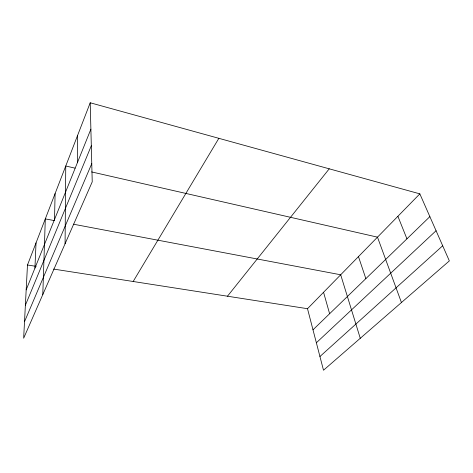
<?xml version="1.0" encoding="UTF-8"?>
<svg xmlns="http://www.w3.org/2000/svg" width="473" height="473" viewBox="0 0 473 473"><rect width="100%" height="100%" fill="white"/><g stroke="black" fill="none" stroke-linecap="round" stroke-linejoin="round"><path stroke-width="0.71" d="M65.073 243.766L65.759 166.017L75.095 168.146M54.525 219.478L55.099 193.581M42.789 294.584L45.307 218.887L54.655 220.655M34.937 268.126L36.031 242.88M90.213 102.771L27.475 264.998L23.65 338.225L92.229 181.845L90.213 102.771L419.841 193.859L449.35 260.901L323.502 370.229L307.503 308.703L419.841 193.859M26.175 289.878L90.887 129.182M25.371 305.268L91.307 145.755M24.513 321.693L91.762 163.64M133.167 281.494L218.857 138.317M227.478 296.21L329.243 168.82M312.996 329.823L429.868 216.634M316.366 342.777L436.071 230.729M319.937 356.512L442.693 245.771M27.475 264.998L36.179 266.358M53.579 269.072L307.503 308.703M73.345 224.19L340.69 274.778L360.266 338.29M91.608 171.918L377.489 237.156L401.435 302.525M397.894 216.291L406.934 238.841M358.463 256.603L365.86 278.627M323.556 292.296L329.616 313.729M77.412 135.869L77.59 162.192"/></g></svg>
